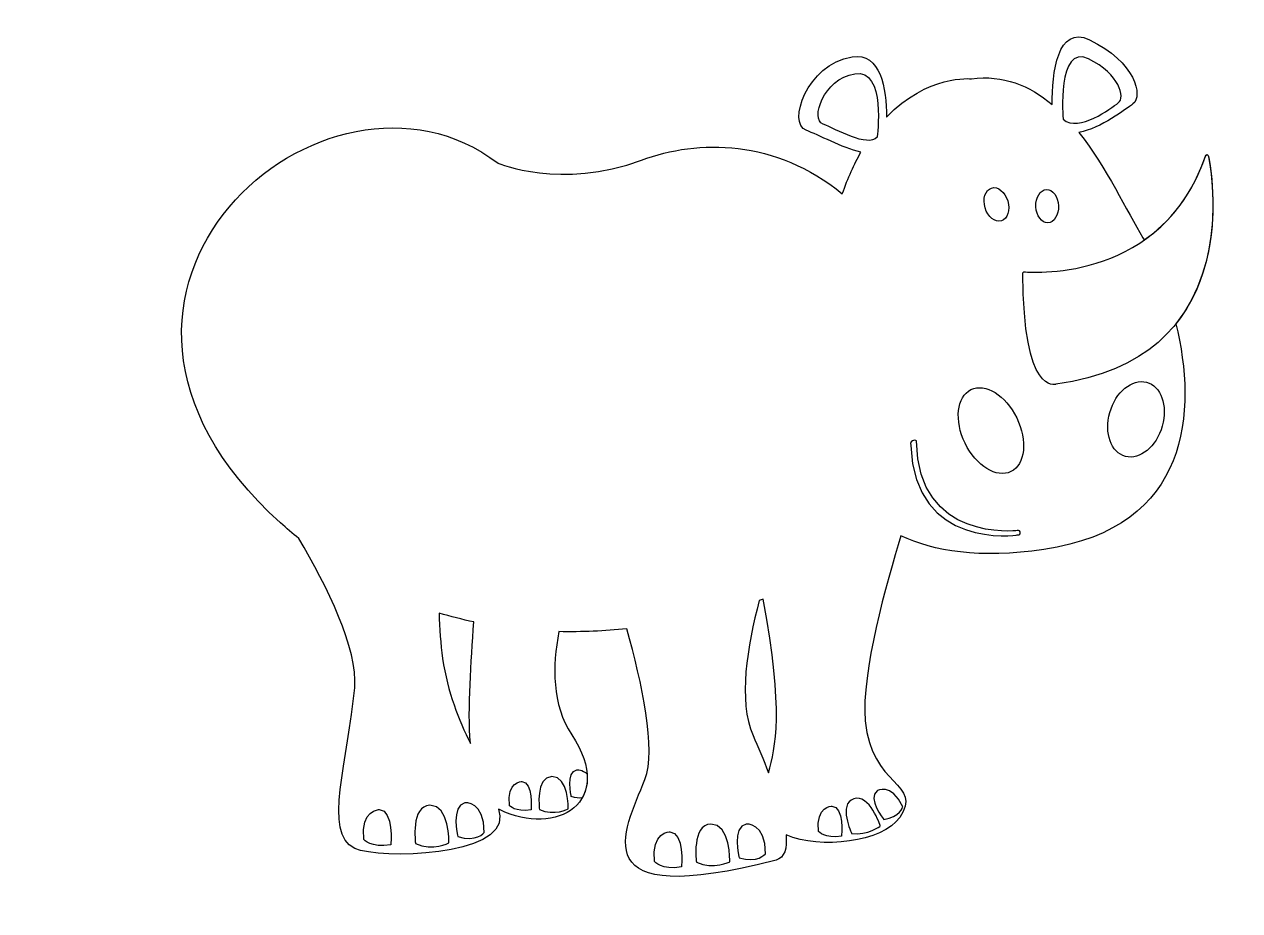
# Model space of a CAD drawing. Header units: centimetres. Extents: x -20.4 to 17, y -14.6 to 12.7.
import ezdxf

# ---------------------------------------------------------------- set-up
doc = ezdxf.new("R2010")
doc.units = ezdxf.units.CM
doc.header["$MEASUREMENT"] = 0
doc.layers.add('Layer 1', color=7, linetype='Continuous')

msp = doc.modelspace()

# ---------------------------------------------------------------- linework, layer by layer
at = {"layer": 'Layer 1', "color": 253}
for points, knots in [([(16.0426, 8.59831), (16.0426, 8.59831), (16.03704, 8.66102), (15.99815, 8.66102), (15.99815, 8.66102), (15.96878, 8.66102), (15.95396, 8.60572), (15.95396, 8.60572), (15.95396, 8.60572), (15.52282, 7.36787), (14.82313, 6.55692), (14.06179, 6.02511), (14.06179, 6.02511), (14.04816, 6.04853), (14.0348, 6.07168), (14.02171, 6.09337), (14.02171, 6.09337), (13.52958, 6.90485), (12.91258, 8.25237), (12.05109, 9.33293), (12.05109, 9.33293), (12.73517, 9.4717), (13.4981, 10.05313), (13.71717, 10.21756), (13.71717, 10.21756), (14.03255, 10.45423), (13.79602, 11.50568), (12.37639, 12.18924), (12.37639, 12.18924), (11.38381, 12.66708), (11.22691, 11.15353), (11.22215, 10.19944), (11.22215, 10.19944), (10.53476, 10.7761), (9.71892, 11.12257), (8.73798, 10.98949), (8.73798, 10.98949), (8.73798, 10.98949), (7.38146, 11.12535), (6.12522, 9.81024), (6.12522, 9.81024), (6.12033, 10.68694), (5.94702, 11.81009), (5.06821, 11.66351), (5.06821, 11.66351), (3.64859, 11.42684), (3.07034, 9.61299), (3.64859, 9.40278), (3.64859, 9.40278), (4.0239, 9.26625), (4.75323, 8.86462), (5.33425, 8.72822), (5.33425, 8.72822), (5.12721, 8.36217), (4.93407, 7.93725), (4.76301, 7.4442), (4.76301, 7.4442), (2.70363, 9.13714), (0.33349, 9.13436), (-1.42242, 8.48414), (-1.42242, 8.48414), (-3.90196, 7.5659), (-5.84334, 8.38902), (-5.84334, 8.38902), (-5.84334, 8.38902), (-11.10167, 12.43238), (-20.43736, 4.44329), (-12.54629, -2.68736), (-12.54629, -2.68736), (-12.35989, -2.8555), (-12.17124, -3.01399), (-11.9818, -3.16745), (-11.9818, -3.16745), (-11.10722, -4.64277), (-10.15485, -6.55888), (-10.26002, -7.76591), (-10.26002, -7.76591), (-10.45012, -9.95256), (-11.25419, -12.26925), (-10.26002, -12.70978), (-10.26002, -12.70978), (-9.45833, -13.06498), (-5.64873, -12.94738), (-5.79134, -11.71137), (-5.79134, -11.71137), (-5.79954, -11.64099), (-5.81237, -11.57021), (-5.82746, -11.49904), (-5.82746, -11.49904), (-5.81674, -11.50486), (-5.80735, -11.5124), (-5.79624, -11.51783), (-5.79624, -11.51783), (-4.03729, -12.37336), (-2.19949, -11.28632), (-3.57149, -9.21013), (-3.57149, -9.21013), (-4.18321, -8.28449), (-4.17725, -7.09783), (-3.96625, -6.03447), (-3.96625, -6.03447), (-3.25465, -6.05021), (-2.55629, -6.01648), (-1.87895, -5.9461), (-1.87895, -5.9461), (-1.4109, -7.59776), (-0.95661, -9.68043), (-1.32108, -10.59139), (-1.32108, -10.59139), (-1.9701, -12.21408), (-3.29381, -14.62893), (2.72096, -13.06948), (2.72096, -13.06948), (2.9866, -13.00056), (3.06505, -12.70846), (3.02933, -12.29769), (3.02933, -12.29769), (4.08938, -12.74841), (6.0051, -12.51637), (6.5303, -11.76006), (6.5303, -11.76006), (7.26783, -10.69802), (5.64527, -10.81589), (5.46826, -8.78032), (5.46826, -8.78032), (5.33967, -7.30289), (6.12787, -4.50571), (6.57012, -3.08212), (6.57012, -3.08212), (7.57633, -3.55837), (8.98762, -3.79808), (10.96789, -3.50479), (10.96789, -3.50479), (15.52005, -2.83037), (15.68568, 0.77537), (15.03864, 3.44687), (15.03864, 3.44687), (16.55907, 5.33441), (16.15889, 7.99479), (16.0426, 8.59831)], [0, 0, 0, 0, 0.02777778, 0.02777778, 0.02777778, 0.02777778, 0.05555556, 0.05555556, 0.05555556, 0.05555556, 0.08333333, 0.08333333, 0.08333333, 0.08333333, 0.11111111, 0.11111111, 0.11111111, 0.11111111, 0.13888889, 0.13888889, 0.13888889, 0.13888889, 0.16666667, 0.16666667, 0.16666667, 0.16666667, 0.19444444, 0.19444444, 0.19444444, 0.19444444, 0.22222222, 0.22222222, 0.22222222, 0.22222222, 0.25, 0.25, 0.25, 0.25, 0.27777778, 0.27777778, 0.27777778, 0.27777778, 0.30555556, 0.30555556, 0.30555556, 0.30555556, 0.33333333, 0.33333333, 0.33333333, 0.33333333, 0.36111111, 0.36111111, 0.36111111, 0.36111111, 0.38888889, 0.38888889, 0.38888889, 0.38888889, 0.41666667, 0.41666667, 0.41666667, 0.41666667, 0.44444444, 0.44444444, 0.44444444, 0.44444444, 0.47222222, 0.47222222, 0.47222222, 0.47222222, 0.5, 0.5, 0.5, 0.5, 0.52777778, 0.52777778, 0.52777778, 0.52777778, 0.55555556, 0.55555556, 0.55555556, 0.55555556, 0.58333333, 0.58333333, 0.58333333, 0.58333333, 0.61111111, 0.61111111, 0.61111111, 0.61111111, 0.63888889, 0.63888889, 0.63888889, 0.63888889, 0.66666667, 0.66666667, 0.66666667, 0.66666667, 0.69444444, 0.69444444, 0.69444444, 0.69444444, 0.72222222, 0.72222222, 0.72222222, 0.72222222, 0.75, 0.75, 0.75, 0.75, 0.77777778, 0.77777778, 0.77777778, 0.77777778, 0.80555556, 0.80555556, 0.80555556, 0.80555556, 0.83333333, 0.83333333, 0.83333333, 0.83333333, 0.86111111, 0.86111111, 0.86111111, 0.86111111, 0.88888889, 0.88888889, 0.88888889, 0.88888889, 0.91666667, 0.91666667, 0.91666667, 0.91666667, 0.94444444, 0.94444444, 0.94444444, 0.94444444, 1, 1, 1, 1]), ([(2.49051, -10.38276), (2.33493, -9.9798), (2.166, -9.58306), (2.0128, -9.23394), (2.0128, -9.23394), (1.54224, -8.1633), (1.84003, -6.47592), (2.2029, -5.07588), (2.2029, -5.07588), (2.24431, -5.06278), (2.28571, -5.04969), (2.32686, -5.03646), (2.32686, -5.03646), (2.9698, -8.5148), (2.70773, -9.59708), (2.4905, -10.38276), (2.4905, -10.38276), (2.4905, -10.38276), (2.49051, -10.38276), (2.49051, -10.38276)], [0, 0, 0, 0, 0.16666667, 0.16666667, 0.16666667, 0.16666667, 0.33333333, 0.33333333, 0.33333333, 0.33333333, 0.5, 0.5, 0.5, 0.5, 0.66666667, 0.66666667, 0.66666667, 0.66666667, 1, 1, 1, 1]), ([(-6.59185, -5.73721), (-6.66779, -6.99517), (-6.785, -8.3714), (-6.69649, -9.47934), (-6.69649, -9.47934), (-7.04653, -8.75121), (-7.39817, -7.90719), (-7.55017, -6.86274), (-7.55017, -6.86274), (-7.61579, -6.41348), (-7.64767, -5.93829), (-7.65759, -5.46495), (-7.65759, -5.46495), (-7.30239, -5.57171), (-6.94705, -5.66246), (-6.59185, -5.73721)], [0, 0, 0, 0, 0.2, 0.2, 0.2, 0.2, 0.4, 0.4, 0.4, 0.4, 0.6, 0.6, 0.6, 0.6, 1, 1, 1, 1])]:
    msp.add_open_spline(points, degree=3, knots=knots, dxfattribs=at)
at = {"layer": 'Layer 1'}
for points, knots in [([(11.5632, 9.74145), (11.5632, 9.74145), (11.36423, 12.07613), (12.34147, 11.60557), (12.34147, 11.60557), (13.31871, 11.13501), (13.48169, 10.41124), (13.2646, 10.24826), (13.2646, 10.24826), (13.04738, 10.08528), (12.05162, 9.32513), (11.5632, 9.74145)], [0, 0, 0, 0, 0.25, 0.25, 0.25, 0.25, 0.5, 0.5, 0.5, 0.5, 1, 1, 1, 1]), ([(5.83444, 9.19058), (5.83444, 9.19058), (6.12389, 11.30817), (5.14692, 11.14519), (5.14692, 11.14519), (4.16928, 10.98234), (3.77122, 9.73364), (4.16928, 9.58878), (4.16928, 9.58878), (4.56735, 9.44392), (5.54511, 8.86501), (5.83444, 9.19058)], [0, 0, 0, 0, 0.25, 0.25, 0.25, 0.25, 0.5, 0.5, 0.5, 0.5, 1, 1, 1, 1]), ([(10.32575, 5.0185), (10.32787, 1.21683), (11.33818, 1.58169), (11.33818, 1.58169), (11.33818, 1.58169), (17.00423, 2.34197), (16.21419, 7.70613), (16.04274, 8.59619), (16.04274, 8.59619), (16.04274, 8.59619), (16.03718, 8.6589), (15.99829, 8.6589), (15.99829, 8.6589), (15.96892, 8.6589), (15.9541, 8.6036), (15.9541, 8.6036), (15.9541, 8.6036), (14.62549, 4.79003), (10.75398, 5.01241), (10.35856, 5.04548), (10.35856, 5.04548), (10.35856, 5.04548), (10.34454, 5.04178), (10.3411, 5.03913), (10.3411, 5.03913), (10.33382, 5.03371), (10.32575, 5.01849), (10.32575, 5.01849), (10.32575, 5.01849), (10.32575, 5.01849), (10.32575, 5.0185), (10.32575, 5.0185)], [0, 0, 0, 0, 0.11111111, 0.11111111, 0.11111111, 0.11111111, 0.22222222, 0.22222222, 0.22222222, 0.22222222, 0.33333333, 0.33333333, 0.33333333, 0.33333333, 0.44444444, 0.44444444, 0.44444444, 0.44444444, 0.55555556, 0.55555556, 0.55555556, 0.55555556, 0.66666667, 0.66666667, 0.66666667, 0.66666667, 0.77777778, 0.77777778, 0.77777778, 0.77777778, 1, 1, 1, 1]), ([(9.16105, 7.01637), (9.24453, 6.73829), (9.46916, 6.5593), (9.6623, 6.61698), (9.6623, 6.61698), (9.85545, 6.67532), (9.94435, 6.94811), (9.86061, 7.22632), (9.86061, 7.22632), (9.77674, 7.50532), (9.55224, 7.68378), (9.35936, 7.62597), (9.35936, 7.62597), (9.16621, 7.56776), (9.07718, 7.29524), (9.16105, 7.01637)], [0, 0, 0, 0, 0.2, 0.2, 0.2, 0.2, 0.4, 0.4, 0.4, 0.4, 0.6, 0.6, 0.6, 0.6, 1, 1, 1, 1]), ([(10.72593, 7.05116), (10.73757, 6.76766), (10.90307, 6.54395), (11.09516, 6.55216), (11.09516, 6.55216), (11.28685, 6.56063), (11.43317, 6.79677), (11.42152, 7.08027), (11.42152, 7.08027), (11.40935, 7.3639), (11.24425, 7.58721), (11.05203, 7.57914), (11.05203, 7.57914), (10.86007, 7.57107), (10.71402, 7.3344), (10.72593, 7.05116)], [0, 0, 0, 0, 0.2, 0.2, 0.2, 0.2, 0.4, 0.4, 0.4, 0.4, 0.6, 0.6, 0.6, 0.6, 1, 1, 1, 1]), ([(8.54563, -0.23507), (8.88496, -0.93251), (9.51837, -1.32357), (9.95745, -1.10727), (9.95745, -1.10727), (10.39626, -0.8923), (10.47656, -0.15186), (10.13618, 0.54532), (10.13618, 0.54532), (9.79659, 1.2425), (9.16476, 1.63342), (8.72569, 1.41792), (8.72569, 1.41792), (8.28675, 1.20109), (8.20486, 0.46198), (8.54564, -0.23506), (8.54564, -0.23506), (8.54564, -0.23506), (8.54563, -0.23507), (8.54563, -0.23507)], [0, 0, 0, 0, 0.16666667, 0.16666667, 0.16666667, 0.16666667, 0.33333333, 0.33333333, 0.33333333, 0.33333333, 0.5, 0.5, 0.5, 0.5, 0.66666667, 0.66666667, 0.66666667, 0.66666667, 1, 1, 1, 1]), ([(13.00267, 0.71294), (12.82447, 0.08217), (13.04117, -0.52399), (13.48673, -0.63908), (13.48673, -0.63908), (13.93321, -0.75444), (14.4387, -0.33732), (14.61822, 0.29358), (14.61822, 0.29358), (14.79668, 0.92474), (14.57893, 1.52958), (14.13324, 1.646), (14.13324, 1.646), (13.68742, 1.76083), (13.1814, 1.34266), (13.00268, 0.71295), (13.00268, 0.71295), (13.00268, 0.71295), (13.00267, 0.71294), (13.00267, 0.71294)], [0, 0, 0, 0, 0.16666667, 0.16666667, 0.16666667, 0.16666667, 0.33333333, 0.33333333, 0.33333333, 0.33333333, 0.5, 0.5, 0.5, 0.5, 0.66666667, 0.66666667, 0.66666667, 0.66666667, 1, 1, 1, 1]), ([(10.14887, -3.05844), (10.14887, -3.05844), (6.98948, -3.53204), (6.87267, -0.3077), (6.87267, -0.3077), (6.87267, -0.3077), (6.84132, -0.1938), (6.92069, -0.15504), (6.92069, -0.15504), (7.01951, -0.10689), (7.04981, -0.16999), (7.04981, -0.16999), (7.04981, -0.16999), (7.08778, -3.29591), (10.1453, -2.92285), (10.1453, -2.92285), (10.1453, -2.92285), (10.1453, -2.92285), (10.23248, -2.90671), (10.24174, -2.96346), (10.24174, -2.96346), (10.25074, -3.01982), (10.23486, -3.06519), (10.14887, -3.05845), (10.14887, -3.05845), (10.14887, -3.05845), (10.14887, -3.05844), (10.14887, -3.05844)], [0, 0, 0, 0, 0.125, 0.125, 0.125, 0.125, 0.25, 0.25, 0.25, 0.25, 0.375, 0.375, 0.375, 0.375, 0.5, 0.5, 0.5, 0.5, 0.625, 0.625, 0.625, 0.625, 0.75, 0.75, 0.75, 0.75, 1, 1, 1, 1]), ([(-3.41155, -10.28685), (-3.76609, -10.35511), (-3.58578, -11.11367), (-3.58578, -11.11367), (-3.58578, -11.11367), (-3.45481, -11.15666), (-3.34594, -11.16619), (-3.25677, -11.15878), (-3.25677, -11.15878), (-3.1385, -10.95664), (-3.08016, -10.71163), (-3.10053, -10.42813), (-3.10053, -10.42813), (-3.23798, -10.27176), (-3.41155, -10.28684), (-3.41155, -10.28684), (-3.41155, -10.28684), (-3.41155, -10.28684), (-3.41155, -10.28685), (-3.41155, -10.28685)], [0, 0, 0, 0, 0.16666667, 0.16666667, 0.16666667, 0.16666667, 0.33333333, 0.33333333, 0.33333333, 0.33333333, 0.5, 0.5, 0.5, 0.5, 0.66666667, 0.66666667, 0.66666667, 0.66666667, 1, 1, 1, 1]), ([(-4.82562, -11.5206), (-4.82562, -11.5206), (-4.74691, -10.66533), (-5.11137, -10.64827), (-5.11137, -10.64827), (-5.11137, -10.64827), (-5.5822, -10.65105), (-5.49435, -11.38778), (-5.49435, -11.38778), (-5.49422, -11.38778), (-5.31734, -11.60884), (-4.82562, -11.5206)], [0, 0, 0, 0, 0.25, 0.25, 0.25, 0.25, 0.5, 0.5, 0.5, 0.5, 1, 1, 1, 1]), ([(-4.56831, -11.50976), (-4.56831, -11.50976), (-4.7006, -10.51321), (-4.18466, -10.49985), (-4.18466, -10.49985), (-3.66819, -10.48649), (-3.68169, -11.49429), (-3.68169, -11.49429), (-3.68169, -11.49429), (-3.68169, -11.49429), (-4.10661, -11.71985), (-4.56831, -11.50977), (-4.56831, -11.50977), (-4.56831, -11.50977), (-4.56831, -11.50976), (-4.56831, -11.50976)], [0, 0, 0, 0, 0.2, 0.2, 0.2, 0.2, 0.4, 0.4, 0.4, 0.4, 0.6, 0.6, 0.6, 0.6, 1, 1, 1, 1]), ([(6.0387, -11.81786), (6.0387, -11.81786), (5.51893, -11.16447), (5.83153, -10.93719), (5.83153, -10.93719), (5.83153, -10.93719), (6.27524, -10.67565), (6.62224, -11.4276), (6.62224, -11.4276), (6.62211, -11.4276), (6.54657, -11.75582), (6.0387, -11.81786)], [0, 0, 0, 0, 0.25, 0.25, 0.25, 0.25, 0.5, 0.5, 0.5, 0.5, 1, 1, 1, 1]), ([(5.04863, -12.25284), (5.04863, -12.25284), (4.62755, -11.34836), (5.11239, -11.18273), (5.11239, -11.18273), (5.5975, -11.0167), (5.9322, -12.01895), (5.9322, -12.01895), (5.9322, -12.01895), (5.9322, -12.01895), (5.54816, -12.31475), (5.04862, -12.25284), (5.04862, -12.25284), (5.04862, -12.25284), (5.04863, -12.25284), (5.04863, -12.25284)], [0, 0, 0, 0, 0.2, 0.2, 0.2, 0.2, 0.4, 0.4, 0.4, 0.4, 0.6, 0.6, 0.6, 0.6, 1, 1, 1, 1]), ([(-9.14653, -12.59944), (-9.14653, -12.59944), (-9.04877, -11.53714), (-9.50134, -11.51597), (-9.50134, -11.51597), (-9.50134, -11.51597), (-10.0858, -11.51954), (-9.9768, -12.43407), (-9.9768, -12.43407), (-9.97667, -12.43407), (-9.75706, -12.70884), (-9.14654, -12.59943), (-9.14654, -12.59943), (-9.14654, -12.59943), (-9.14653, -12.59944), (-9.14653, -12.59944)], [0, 0, 0, 0, 0.2, 0.2, 0.2, 0.2, 0.4, 0.4, 0.4, 0.4, 0.6, 0.6, 0.6, 0.6, 1, 1, 1, 1]), ([(-8.38665, -12.55737), (-8.38665, -12.55737), (-8.54077, -11.3977), (-7.9403, -11.38236), (-7.9403, -11.38236), (-7.33903, -11.36675), (-7.35504, -12.53912), (-7.35504, -12.53912), (-7.35504, -12.53912), (-7.35504, -12.53912), (-7.84941, -12.80172), (-8.38665, -12.55738), (-8.38665, -12.55738), (-8.38665, -12.55738), (-8.38665, -12.55737), (-8.38665, -12.55737)], [0, 0, 0, 0, 0.2, 0.2, 0.2, 0.2, 0.4, 0.4, 0.4, 0.4, 0.6, 0.6, 0.6, 0.6, 1, 1, 1, 1]), ([(-7.08159, -12.34425), (-7.08159, -12.34425), (-7.30781, -11.39188), (-6.86291, -11.30629), (-6.86291, -11.30629), (-6.86291, -11.30629), (-6.26178, -11.2498), (-6.26813, -12.22056), (-6.26813, -12.22056), (-6.26813, -12.22056), (-6.51208, -12.53131), (-7.08159, -12.34425)], [0, 0, 0, 0, 0.25, 0.25, 0.25, 0.25, 0.5, 0.5, 0.5, 0.5, 1, 1, 1, 1]), ([(4.73894, -12.33036), (4.73894, -12.33036), (4.82255, -11.42429), (4.43652, -11.40657), (4.43652, -11.40657), (4.43652, -11.40657), (3.93804, -11.40961), (4.03118, -12.1896), (4.03118, -12.1896), (4.03118, -12.1896), (4.21837, -12.42376), (4.73894, -12.33036)], [0, 0, 0, 0, 0.25, 0.25, 0.25, 0.25, 0.5, 0.5, 0.5, 0.5, 1, 1, 1, 1]), ([(0.26735, -13.13893), (0.26735, -13.13893), (0.11323, -11.97939), (0.71383, -11.96405), (0.71383, -11.96405), (1.3147, -11.94844), (1.29909, -13.12081), (1.29909, -13.12081), (1.29909, -13.12081), (1.29909, -13.12081), (0.80458, -13.38328), (0.26735, -13.13893)], [0, 0, 0, 0, 0.25, 0.25, 0.25, 0.25, 0.5, 0.5, 0.5, 0.5, 1, 1, 1, 1]), ([(1.581, -12.99817), (1.581, -12.99817), (1.35465, -12.04607), (1.79941, -11.96034), (1.79941, -11.96034), (1.79941, -11.96034), (2.40081, -11.90385), (2.39433, -12.87461), (2.39433, -12.87461), (2.39433, -12.87461), (2.15052, -13.18536), (1.581, -12.99817)], [0, 0, 0, 0, 0.25, 0.25, 0.25, 0.25, 0.5, 0.5, 0.5, 0.5, 1, 1, 1, 1]), ([(-0.19303, -13.28022), (-0.19303, -13.28022), (-0.0954, -12.21805), (-0.5481, -12.19688), (-0.5481, -12.19688), (-0.5481, -12.19688), (-1.13243, -12.20058), (-1.02329, -13.11512), (-1.02329, -13.11512), (-1.02329, -13.11512), (-0.80355, -13.38949), (-0.19303, -13.28022)], [0, 0, 0, 0, 0.25, 0.25, 0.25, 0.25, 0.5, 0.5, 0.5, 0.5, 1, 1, 1, 1])]:
    msp.add_open_spline(points, degree=3, knots=knots, dxfattribs=at)

doc.saveas('drawing.dxf')
